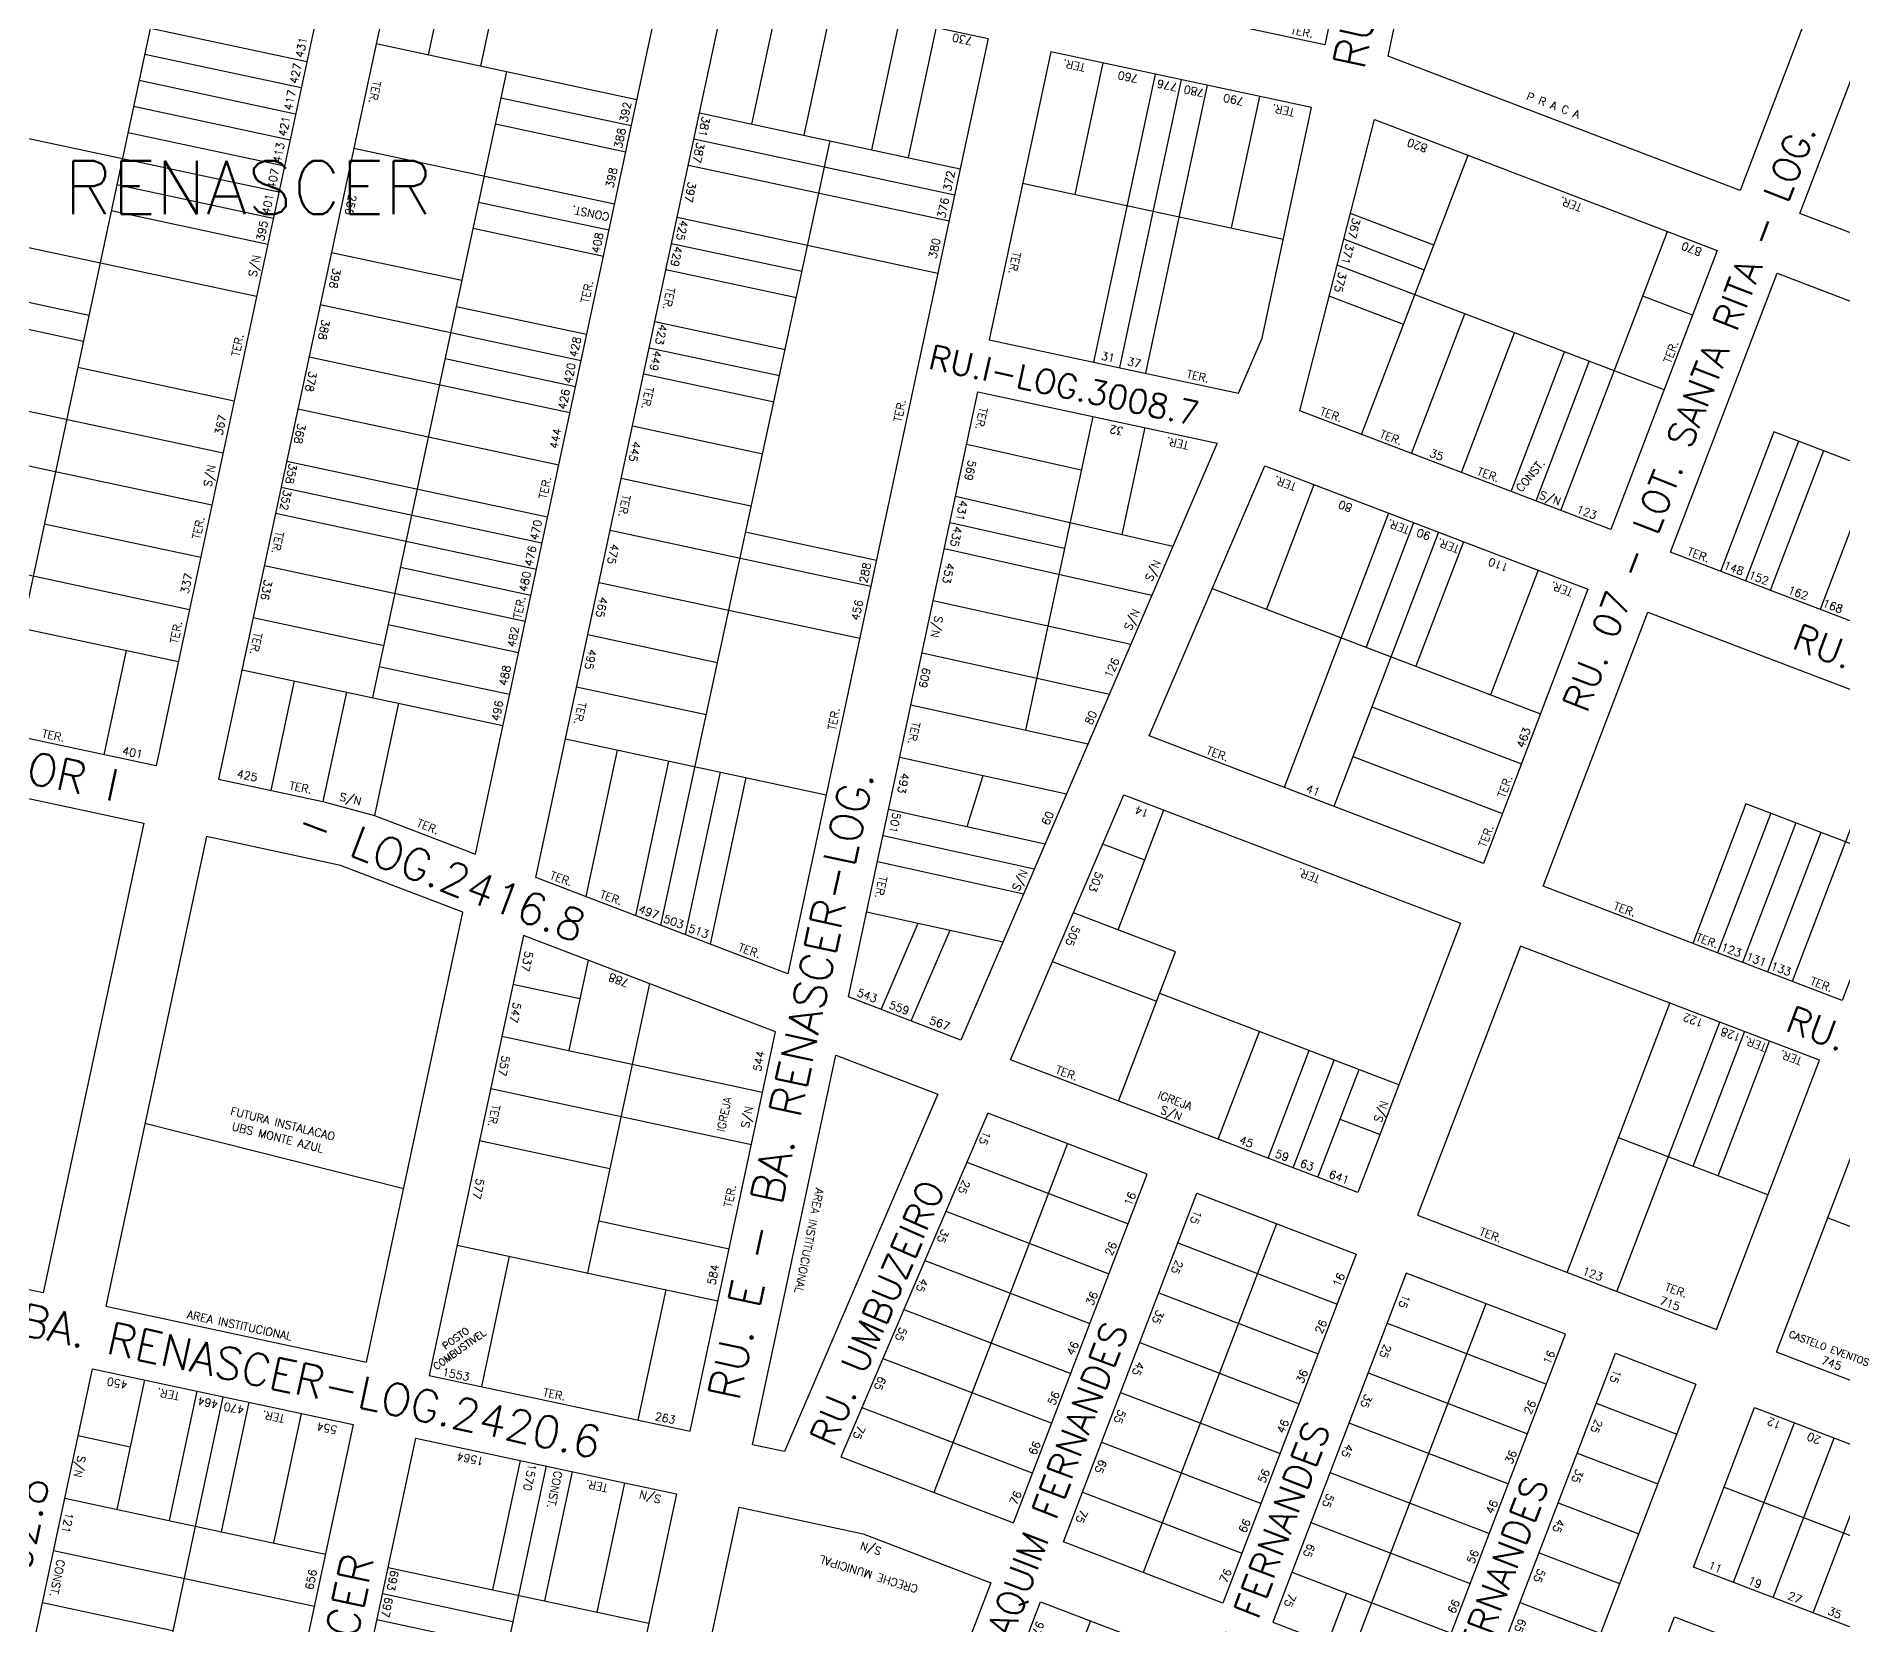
# Model space of a CAD drawing. Extents: x 714896 to 749292, y 8417558 to 8447149.
# Drawn here: x 742529.4 to 742868.1, y 8425445.3 to 8425743.1 of the extents above; entities that cross this region are included whole.
import ezdxf

# ---------------------------------------------------------------- set-up
doc = ezdxf.new("R2010")
doc.units = 0
doc.header["$MEASUREMENT"] = 0
for name, color, linetype in [('LOTE', 7, 'CONTINUOUS'), ('NUM-PORTA', 7, 'CONTINUOUS'), ('QUADRA', 6, 'CONTINUOUS'), ('TEXTO', 7, 'CONTINUOUS'), ('TEXTODERUA', 3, 'CONTINUOUS')]:
    doc.layers.add(name, color=color, linetype=linetype)
doc.styles.add('ROMANS', font='ROMANS.SHX', dxfattribs={"height": 1.5})

msp = doc.modelspace()

# ---------------------------------------------------------------- linework, layer by layer
at = {"layer": 'LOTE', "color": 7, "linetype": 'CONTINUOUS'}
for p, q in [((742557.31, 8425774.92), (742522.55, 8425612.6)), ((742608.16, 8425764.03), (742602.92, 8425739.58)), ((742617.93, 8425761.94), (742612.7, 8425737.49)), ((742550.82, 8425744.61), (742580.15, 8425738.32)), ((742593.14, 8425741.68), (742642.04, 8425731.21)), ((742549.77, 8425739.72), (742579.11, 8425733.43)), ((742729.41, 8425738.07), (742724.13, 8425713.43)), ((742548.72, 8425734.83), (742578.06, 8425728.55)), ((742617.59, 8425736.44), (742592.46, 8425619.1)), ((742739.19, 8425735.97), (742727.63, 8425682)), ((742744.08, 8425734.93), (742732.52, 8425680.95)), ((742616.54, 8425731.55), (742640.99, 8425726.32)), ((742748.96, 8425733.88), (742737.41, 8425679.9)), ((742758.74, 8425731.79), (742753.47, 8425707.14)), ((742547.68, 8425729.94), (742577.01, 8425723.66)), ((742653.77, 8425728.7), (742702.66, 8425718.23)), ((742516.25, 8425726.44), (742574.92, 8425713.88)), ((742546.63, 8425725.05), (742575.97, 8425718.77)), ((742615.5, 8425726.67), (742639.94, 8425721.43)), ((742588.96, 8425722.12), (742637.85, 8425711.65)), ((742678.22, 8425723.46), (742646.44, 8425576.49)), ((742652.72, 8425723.81), (742701.61, 8425713.34)), ((742651.68, 8425718.92), (742700.57, 8425708.45)), ((742544.54, 8425715.27), (742573.87, 8425708.99)), ((742714.35, 8425715.52), (742763.24, 8425705.05)), ((742612.35, 8425712), (742636.8, 8425706.76)), ((742543.49, 8425710.38), (742572.82, 8425704.1)), ((742649.58, 8425709.14), (742698.47, 8425698.67)), ((742512.06, 8425706.88), (742570.73, 8425694.32)), ((742611.31, 8425707.11), (742635.75, 8425701.87)), ((742648.53, 8425704.25), (742672.98, 8425699.02)), ((742584.77, 8425702.56), (742609.21, 8425697.33)), ((742509.97, 8425697.11), (742539.3, 8425690.82)), ((742647.49, 8425699.36), (742671.93, 8425694.13)), ((742508.92, 8425692.22), (742538.26, 8425685.94)), ((742582.67, 8425692.79), (742631.57, 8425682.32)), ((742608.17, 8425692.44), (742632.61, 8425687.21)), ((742645.39, 8425689.58), (742669.84, 8425684.35)), ((742644.35, 8425684.69), (742668.79, 8425679.46)), ((742537.21, 8425681.05), (742566.54, 8425674.76)), ((742580.58, 8425683.01), (742629.47, 8425672.54)), ((742606.07, 8425682.66), (742630.52, 8425677.43)), ((742505.78, 8425677.55), (742564.45, 8425664.99)), ((742643.3, 8425679.81), (742667.75, 8425674.57)), ((742578.49, 8425673.23), (742627.38, 8425662.76)), ((742641.21, 8425670.03), (742665.65, 8425664.79)), ((742727.49, 8425671.8), (742714.9, 8425613)), ((742503.69, 8425667.77), (742562.36, 8425655.21)), ((742703.88, 8425666.63), (742725.35, 8425661.8)), ((742737.27, 8425669.71), (742732.98, 8425649.7)), ((742576.39, 8425663.45), (742625.28, 8425652.98)), ((742639.11, 8425660.25), (742663.42, 8425655.04)), ((742575.35, 8425658.56), (742624.24, 8425648.09)), ((742701.79, 8425656.85), (742742.54, 8425647.51)), ((742574.3, 8425653.67), (742623.19, 8425643.2)), ((742530.93, 8425651.71), (742560.26, 8425645.43)), ((742637.02, 8425650.47), (742685.91, 8425640)), ((742662.65, 8425650.1), (742686.96, 8425644.89)), ((742700.74, 8425651.96), (742722.21, 8425647.13)), ((742499.5, 8425648.21), (742558.17, 8425635.65)), ((742699.7, 8425647.07), (742738.59, 8425638.32)), ((742572.21, 8425643.89), (742621.1, 8425633.43)), ((742597.7, 8425643.55), (742622.14, 8425638.32)), ((742634.93, 8425640.69), (742683.82, 8425630.22)), ((742570.11, 8425634.12), (742594.56, 8425628.88)), ((742595.4, 8425632.79), (742619.84, 8425627.56)), ((742526.74, 8425632.15), (742556.07, 8425625.87)), ((742632.83, 8425630.91), (742657.08, 8425625.72)), ((742546.3, 8425627.97), (742542.11, 8425608.41)), ((742568.02, 8425624.34), (742616.91, 8425613.87)), ((742593.72, 8425624.97), (742618.17, 8425619.74)), ((742577.8, 8425622.24), (742573.4, 8425601.71)), ((742587.57, 8425620.15), (742583.18, 8425599.62)), ((742630.74, 8425621.14), (742654.99, 8425615.94)), ((742597.35, 8425618.06), (742592.84, 8425597)), ((742628.64, 8425611.36), (742677.54, 8425600.89)), ((742638.31, 8425609.29), (742632.43, 8425581.85)), ((742647.97, 8425607.22), (742641.77, 8425578.28)), ((742657.63, 8425605.15), (742651.11, 8425574.7)), ((742662.46, 8425604.12), (742655.78, 8425572.92)), ((742549.74, 8425491.22), (742544.55, 8425466.97)), ((742564.41, 8425488.08), (742538.24, 8425365.85)), ((742559.52, 8425489.13), (742554.33, 8425464.88)), ((742569.3, 8425487.03), (742564.1, 8425462.78)), ((742579.08, 8425484.94), (742573.88, 8425460.69)), ((742537.28, 8425480.8), (742547.06, 8425478.7)), ((742625.03, 8425475.1), (742607.24, 8425391.98)), ((742620.14, 8425476.14), (742614.95, 8425451.89)), ((742629.92, 8425474.05), (742624.73, 8425449.8)), ((742639.7, 8425471.96), (742634.51, 8425447.71)), ((742534.77, 8425469.06), (742583.66, 8425458.59)), ((742532.68, 8425459.28), (742581.57, 8425448.82)), ((742595.4, 8425456.08), (742644.29, 8425445.61)), ((742594.35, 8425451.19), (742618.79, 8425445.96)), ((742530.58, 8425449.51), (742555.03, 8425444.27)), ((742593.3, 8425446.3), (742642.19, 8425435.83)), ((742727.06, 8425446.07), (742723.49, 8425436.73))]:
    msp.add_line(p, q, dxfattribs=at)
at = {"layer": 'LOTE', "color": 7}
for p, q in [((742632.9, 8425569.89), (742629.27, 8425552.94)), ((742618.8, 8425565.4), (742631.36, 8425562.71)), ((742644.39, 8425565.5), (742632.78, 8425511.28)), ((742616.71, 8425555.63), (742665.6, 8425545.16)), ((742614.62, 8425545.85), (742663.51, 8425535.38)), ((742612.52, 8425536.07), (742636.97, 8425530.83)), ((742722.74, 8425535.52), (742697.73, 8425470.14, 0)), ((742703.86, 8425532.03), (742734.11, 8425520.46)), ((742634.87, 8425521.06), (742659.32, 8425515.82)), ((742699.93, 8425522.83), (742730.54, 8425511.12)), ((742761.97, 8425520.51), (742736.96, 8425455.13, 0)), ((742608.34, 8425516.51), (742657.23, 8425506.04)), ((742618.11, 8425514.42), (742612.88, 8425489.97)), ((742743.45, 8425516.89), (742773.34, 8425505.45)), ((742695.99, 8425513.63), (742726.97, 8425501.78)), ((742647.45, 8425508.14), (742642.21, 8425483.69)), ((742739.88, 8425507.55), (742769.77, 8425496.11)), ((742692.05, 8425504.43), (742723.39, 8425492.44)), ((742801.2, 8425505.5), (742776.18, 8425440.12, 0)), ((742782.68, 8425501.88), (742812.57, 8425490.44)), ((742736.31, 8425498.21), (742766.19, 8425486.77)), ((742688.12, 8425495.23), (742719.82, 8425483.1)), ((742779.11, 8425492.54), (742808.99, 8425481.1)), ((742732.73, 8425488.87), (742762.62, 8425477.43)), ((742684.18, 8425486.03), (742716.25, 8425473.76)), ((742821.9, 8425486.86, 536.63), (742836.98, 8425481.09, 536.63)), ((742775.53, 8425483.2), (742805.42, 8425471.76)), ((742729.16, 8425479.53), (742759.05, 8425468.09)), ((742818.33, 8425477.52, 536.63), (742833.42, 8425471.75, 536.63)), ((742771.96, 8425473.86), (742801.85, 8425462.42)), ((742725.59, 8425470.19), (742755.47, 8425458.75)), ((742814.76, 8425468.18, 536.63), (742829.85, 8425462.41, 536.63)), ((742768.39, 8425464.52), (742798.27, 8425453.08)), ((742811.18, 8425458.84, 536.63), (742826.28, 8425453.07, 536.63)), ((742764.81, 8425455.18), (742794.7, 8425443.74)), ((742775.09, 8425451.25, 0), (742771.51, 8425441.91, 0)), ((742807.61, 8425449.5, 536.63), (742822.72, 8425443.72, 536.63))]:
    msp.add_line(p, q, dxfattribs=at)
at = {"layer": 'LOTE', "color": 7, "linetype": 'CONTINUOUS'}
for points in [[(742668.78, 8425751.05), (742663.55, 8425726.6)], [(742678.56, 8425748.96), (742673.33, 8425724.51)], [(742691.27, 8425746.23), (742686.04, 8425721.79)], [(742698.12, 8425744.77), (742692.88, 8425720.32)], [(742697.6, 8425637.29), (742734.65, 8425629.13)], [(742695.51, 8425627.51), (742730.63, 8425619.78)], [(742693.42, 8425617.74), (742726.61, 8425610.42)], [(742691.32, 8425607.96), (742722.6, 8425601.07)], [(742703.93, 8425594.94), (742706.97, 8425604.51)], [(742689.23, 8425598.18), (742718.58, 8425591.71)], [(742688.18, 8425593.29), (742716.57, 8425587.03)], [(742687.13, 8425588.4), (742714.56, 8425582.36)], [(742685.11, 8425578.94), (742710.68, 8425573.31)], [(742687.84, 8425560.65), (742694.78, 8425576.81)], [(742693.45, 8425558.5), (742700.74, 8425575.5)]]:
    msp.add_lwpolyline(points, dxfattribs=at)
at = {"layer": 'LOTE', "color": 7}
for points in [[(742777.91, 8425668.45), (742797.88, 8425720.77)], [(742791.44, 8425703.89), (742775.81, 8425709.85)], [(742789.67, 8425699.25), (742774.57, 8425705.01)], [(742815.28, 8425654.18), (742835.25, 8425706.5)], [(742834.61, 8425676.78), (742773.33, 8425700.17)], [(742785.77, 8425689.04), (742771.84, 8425694.35)], [(742839.96, 8425690.79), (742830.62, 8425694.36)], [(742787.25, 8425664.88), (742797.24, 8425691.04)], [(742796.6, 8425661.32), (742806.58, 8425687.47)], [(742883.83, 8425687.96), (742863.86, 8425635.64)], [(742805.94, 8425657.75), (742815.92, 8425683.91)], [(742810.61, 8425655.97), (742820.59, 8425682.13)], [(742855.16, 8425668.93), (742845.18, 8425642.77)], [(742859.83, 8425667.15), (742849.85, 8425640.99)], [(742901.87, 8425651.1), (742855.16, 8425668.93)], [(742864.5, 8425665.36), (742854.52, 8425639.21)], [(742768.96, 8425659.02), (742760.05, 8425635.68)], [(742782.97, 8425653.67), (742763.36, 8425602.29)], [(742792.32, 8425650.1), (742772.7, 8425598.72)], [(742787.65, 8425651.89), (742778.73, 8425628.54)], [(742796.99, 8425648.32), (742788.08, 8425624.98)], [(742811, 8425642.97), (742802.09, 8425619.63)], [(742749.9, 8425639.56), (742811.43, 8425616.05)], [(742779.84, 8425617.41), (742807.86, 8425606.71)], [(742878.27, 8425617.3), (742858.65, 8425565.91)], [(742776.27, 8425608.06), (742804.3, 8425597.36)], [(742849.95, 8425599.2), (742839.97, 8425573.04)], [(742877.98, 8425588.51), (742849.95, 8425599.2)], [(742732.25, 8425575.6), (742740.82, 8425598.05)], [(742854.63, 8425597.42), (742844.64, 8425571.26)], [(742859.3, 8425595.64), (742849.31, 8425569.48)], [(742863.97, 8425593.85), (742853.98, 8425567.7)], [(742737.24, 8425588.67), (742729.39, 8425591.67)], [(742743.04, 8425571.48), (742723.88, 8425578.8)], [(742739.48, 8425562.15), (742719.95, 8425569.6)], [(742732.35, 8425543.48), (742743.04, 8425571.48)], [(742784.9, 8425546.54), (742740.05, 8425563.66)], [(742816.43, 8425511.38), (742835.69, 8425561.83)], [(742825.78, 8425507.82), (742845.03, 8425558.27)], [(742751.04, 8425536.35), (742758.74, 8425556.53)], [(742840.08, 8425531.26), (742849.7, 8425556.48)], [(742760.38, 8425532.78), (742768.08, 8425552.96)], [(742844.75, 8425529.48), (742854.38, 8425554.7)], [(742765.05, 8425531), (742772.75, 8425551.18)], [(742769.72, 8425529.21), (742777.42, 8425549.39)], [(742598.32, 8425527.05), (742549.8, 8425539.27)], [(742781.33, 8425537.2), (742773.86, 8425540.05)], [(742854.09, 8425525.91), (742826.06, 8425536.61)], [(742865.3, 8425521.63), (742893.33, 8425510.93)]]:
    msp.add_lwpolyline(points, dxfattribs=at)
at = {"layer": 'LOTE', "color": 7, "elevation": -540.93}
for points in [[(742847.62, 8425453.29), (742859.05, 8425483.18)], [(742855.09, 8425450.44), (742866.52, 8425480.32)], [(742862.56, 8425447.58), (742874, 8425477.47)], [(742845.86, 8425471.1), (742943, 8425433.93)]]:
    msp.add_lwpolyline(points, dxfattribs=at)
at = {"layer": 'QUADRA', "color": 6}
for points in [[(742771.03, 8425741.43), (742722.14, 8425751.9), (742727.38, 8425776.34), (742752.54, 8425893.88), (742757.78, 8425918.32), (742806.67, 8425907.85), (742801.44, 8425883.41), (742776.27, 8425765.87), (742771.03, 8425741.43)], [(742551.89, 8425606.32), (742522.55, 8425612.6), (742493.22, 8425618.88), (742499.5, 8425648.21), (742522.53, 8425755.78), (742527.97, 8425781.2), (742557.31, 8425774.92), (742586.64, 8425768.64), (742581.2, 8425743.21), (742558.17, 8425635.65), (742551.89, 8425606.32)], [(742647.27, 8425755.66), (742598.38, 8425766.12), (742563.62, 8425603.8), (742583.18, 8425599.62), (742592.84, 8425597), (742611.75, 8425589.76), (742647.27, 8425755.66)], [(742670.35, 8425567.34), (742623.09, 8425585.42), (742628.64, 8425611.36), (742653.77, 8425728.7), (742659, 8425753.14), (742707.9, 8425742.67), (742702.66, 8425718.23), (742677.54, 8425600.89), (742670.35, 8425567.34)], [(742768.52, 8425729.69), (742719.63, 8425740.16), (742708.07, 8425686.18), (742754.85, 8425676.17), (742759.26, 8425686.45), (742768.52, 8425729.69)], [(742702.79, 8425554.93), (742681.69, 8425563), (742705.98, 8425676.41), (742750.83, 8425666.8), (742702.79, 8425554.93)], [(742472.07, 8425520.12), (742490.91, 8425608.12), (742549.58, 8425595.56), (742530.74, 8425507.56)], [(742609.42, 8425578.88), (742586.44, 8425587.67), (742561.32, 8425593.05), (742542.47, 8425505.05), (742591.37, 8425494.58), (742609.42, 8425578.88)], [(742651.99, 8425481.6), (742668.02, 8425556.45), (742620.76, 8425574.54), (742603.1, 8425492.07), (742651.99, 8425481.6)], [(742669.68, 8425477.81), (742663.73, 8425479.08), (742679.36, 8425552.11), (742698.44, 8425544.81), (742669.68, 8425477.81)], [(742562.68, 8425360.62), (742513.79, 8425371.08), (742539.96, 8425493.31), (742588.85, 8425482.84), (742562.68, 8425360.62)], [(742574.42, 8425358.1), (742578.6, 8425377.66), (742582.79, 8425397.22), (742589.07, 8425426.55), (742595.4, 8425456.08), (742600.59, 8425480.33), (742620.14, 8425476.14), (742639.7, 8425471.96), (742649.48, 8425469.86), (742646.42, 8425455.56), (742644.29, 8425445.61), (742640.1, 8425426.06), (742637.96, 8425416.08), (742632.21, 8425407.09), (742616.03, 8425390.1), (742599.53, 8425372.78), (742583.67, 8425356.12), (742574.42, 8425358.1)]]:
    msp.add_lwpolyline(points, close=True, dxfattribs=at)
at = {"layer": 'QUADRA'}
for points in [[(742848.87, 8425714.15), (742783.5, 8425739.1), (742782.86, 8425739.34), (742783.94, 8425744.4), (742793.45, 8425788.82), (742866.7, 8425760.86), (742848.87, 8425714.15)], [(742916.14, 8425688.47), (742860.08, 8425709.87), (742877.91, 8425756.58), (742933.97, 8425735.18), (742916.14, 8425688.47)], [(742824.62, 8425650.62), (742766.34, 8425672.86), (742780.32, 8425727.47), (742844.59, 8425702.94), (742824.62, 8425650.62)], [(742891.89, 8425624.94), (742835.83, 8425646.34), (742855.8, 8425698.66), (742911.86, 8425677.26), (742891.89, 8425624.94)], [(742800.73, 8425588.02), (742738.07, 8425611.94), (742759.74, 8425662.54), (742820.34, 8425639.41), (742800.73, 8425588.02)], [(742811.94, 8425583.74), (742831.56, 8425635.13), (742887.61, 8425613.73), (742868, 8425562.35), (742811.94, 8425583.74)], [(742777.19, 8425526.36), (742712.07, 8425551.22), (742733.35, 8425600.9), (742796.45, 8425576.81), (742777.19, 8425526.36)], [(742863.72, 8425551.13), (742807.66, 8425572.53), (742788.41, 8425522.08), (742844.46, 8425500.69), (742863.72, 8425551.13)], [(742874.93, 8425546.86), (742972.09, 8425509.77), (742952.83, 8425459.32), (742855.67, 8425496.41), (742874.93, 8425546.86)], [(742737.69, 8425529.8), (742707.8, 8425541.23), (742680.24, 8425476.82), (742712.67, 8425464.42), (742737.69, 8425529.8)], [(742751.9, 8425449.41), (742722.01, 8425460.85), (742747.03, 8425526.23), (742776.91, 8425514.79), (742751.9, 8425449.41)], [(742761.24, 8425445.84), (742791.13, 8425434.4), (742816.14, 8425499.78), (742786.25, 8425511.22), (742761.24, 8425445.84)], [(742684.43, 8425462.37), (742708.39, 8425453.21), (742679.8, 8425378.5), (742645.04, 8425391.8), (742661.21, 8425467.35), (742684.43, 8425462.37)], [(742719.02, 8425363.49), (742689.14, 8425374.92), (742717.72, 8425449.64), (742747.61, 8425438.2), (742719.02, 8425363.49)]]:
    msp.add_lwpolyline(points, close=True, dxfattribs=at)
for points, elevation in [([(742815.59, 8425425.04), (742800.47, 8425430.83), (742825.48, 8425496.21), (742840.55, 8425490.44)], 0), ([(742948.71, 8425448.88), (742937.28, 8425418.99), (742840.15, 8425456.15), (742851.58, 8425486.04)], -540.93), ([(742933.71, 8425409.65), (742922.27, 8425379.76), (742825.14, 8425416.93), (742836.57, 8425446.81)], -540.93)]:
    msp.add_lwpolyline(points, close=True, dxfattribs=dict(at, elevation=elevation))

# ---------------------------------------------------------------- texts
at = {"layer": 'NUM-PORTA', "style": 'ROMANS'}
for s, rotation, p in [('431', 78.4723, (742579.47, 8425738.94)), ('730', 168.4723, (742705.1, 8425742.85)), ('427', 78.4723, (742578.42, 8425734.05)), ('760', 168.4723, (742736.16, 8425735.78)), ('776', 168.4723, (742743.49, 8425734.21)), ('417', 78.4723, (742577.35, 8425729.04)), ('780', 168.4723, (742748.53, 8425733.13)), ('790', 168.4723, (742755.92, 8425731.54)), ('421', 78.4723, (742576.3, 8425724.15)), ('392', 78.4723, (742640.24, 8425726.8)), ('381', 258.4723, (742654.31, 8425728.17)), ('388', 78.4723, (742639.2, 8425721.91)), ('413', 78.4723, (742575.24, 8425719.21)), ('387', 258.4723, (742653.27, 8425723.28)), ('820', 159.8009, (742790.41, 8425722.64)), ('407', 78.4723, (742574.19, 8425714.31)), ('398', 78.4723, (742637.61, 8425714.52)), ('372', 78.4723, (742700.89, 8425713.91)), ('397', 258.4723, (742651.69, 8425715.89)), ('401', 78.4723, (742573.18, 8425709.58)), ('256', 258.4723, (742588.03, 8425713.48)), ('376', 78.4723, (742699.81, 8425708.85)), ('395', 78.4723, (742572.1, 8425704.55)), ('425', 258.4723, (742650.15, 8425708.71)), ('367', 255.868, (742776.26, 8425709.15)), ('408', 78.4723, (742635, 8425702.31)), ('380', 78.4723, (742698.18, 8425701.28)), ('371', 255.868, (742775.02, 8425704.3)), ('870', 159.8009, (742841.84, 8425703.23)), ('S/N', 78.4723, (742570.67, 8425697.86)), ('429', 258.4723, (742649.1, 8425703.82)), ('398', 258.4723, (742585.08, 8425699.72)), ('375', 255.868, (742773.66, 8425699)), ('388', 258.4723, (742583.02, 8425690.09)), ('423', 258.4723, (742646.23, 8425689.19)), ('428', 78.4723, (742630.82, 8425682.79)), ('449', 258.4723, (742645.18, 8425684.28)), ('31', 347.2881, (742728.95, 8425682.5)), ('378', 258.4723, (742580.59, 8425680.39)), ('420', 78.4723, (742629.77, 8425677.89)), ('37', 347.2881, (742733.84, 8425681.46)), ('426', 78.4723, (742628.72, 8425673)), ('367', 78.4723, (742564.31, 8425668.17)), ('368', 258.4723, (742578.49, 8425670.61)), ('32', 168.4723, (742733.36, 8425669.7)), ('444', 78.4723, (742627.14, 8425665.61)), ('445', 258.4723, (742641.27, 8425667.25)), ('569', 258.4723, (742704.18, 8425663.71)), ('35', 339.8009, (742790.49, 8425664.35)), ('S/N', 78.4723, (742562.25, 8425658.51)), ('358', 258.4723, (742576.88, 8425663.1)), ('352', 258.4723, (742575.82, 8425658.15)), ('S/N', 339.8009, (742811.08, 8425656.49)), ('431', 258.4723, (742702.58, 8425656.21)), ('80', 159.8009, (742776.31, 8425655.23)), ('123', 339.8009, (742818.04, 8425653.83)), ('470', 78.4723, (742623.48, 8425648.5)), ('435', 258.4723, (742701.53, 8425651.33)), ('90', 159.8009, (742790.97, 8425649.95)), ('476', 78.4723, (742622.43, 8425643.61)), ('475', 258.4723, (742637.22, 8425648.06)), ('288', 78.4723, (742685.17, 8425640.48)), ('453', 258.4723, (742700.06, 8425644.45)), ('S/N', 65.354, (742738.59, 8425640.75)), ('110', 159.8009, (742805.61, 8425644.04)), ('148', 339.8009, (742845.6, 8425643.31)), ('337', 78.4723, (742557.95, 8425638.45)), ('336', 258.4723, (742572.22, 8425641.33)), ('480', 78.4723, (742621.41, 8425638.83)), ('152', 339.8009, (742850.3, 8425641.52)), ('162', 339.8009, (742857.67, 8425638.7)), ('465', 258.4723, (742635.08, 8425638.08)), ('456', 78.4723, (742683.67, 8425633.48)), ('168', 339.8009, (742864.17, 8425636.22)), ('S/N', 258.4723, (742697.94, 8425634.55)), ('S/N', 65.354, (742734.65, 8425631.56)), ('482', 78.4723, (742619.19, 8425628.45)), ('495', 258.4723, (742632.99, 8425628.31)), ('126', 65.354, (742730.96, 8425622.62)), ('488', 78.4723, (742617.64, 8425621.22)), ('609', 258.4723, (742695.64, 8425624.83)), ('496', 78.4723, (742616.22, 8425614.62)), ('80', 65.354, (742727.29, 8425613.87)), ('463', 69.8009, (742808.33, 8425609.54)), ('401', 348.4723, (742545.46, 8425608.46)), ('425', 348.4723, (742566.95, 8425604.14)), ('493', 258.4723, (742691.63, 8425605.1)), ('41', 339.8009, (742767.34, 8425601.47)), ('S/N', 346.168, (742586.15, 8425599.88)), ('501', 258.4723, (742690.04, 8425597.67)), ('60', 65.354, (742719.2, 8425595.03)), ('14', 159.4389, (742738.18, 8425597.98)), ('S/N', 65.354, (742713.67, 8425582.71)), ('503', 247.3318, (742728.15, 8425586.64)), ('497', 340.3123, (742642.2, 8425578.84)), ('503', 340.3123, (742646.87, 8425577.06)), ('513', 340.3123, (742651.54, 8425575.27)), ('505', 247.3318, (742723.8, 8425576.48)), ('123', 339.8009, (742845.14, 8425571.77)), ('537', 258.4723, (742621.1, 8425571.7)), ('131', 339.8009, (742849.81, 8425569.99)), ('133', 339.8009, (742854.47, 8425568.21)), ('788', 159.7231, (742640.7, 8425566.16)), ('547', 258.4723, (742618.9, 8425562.1)), ('543', 339.5909, (742683.15, 8425563.24)), ('559', 339.5909, (742689.16, 8425560.94)), ('567', 339.5909, (742696.72, 8425558.05)), ('122', 159.8009, (742842.13, 8425558.69)), ('128', 159.8009, (742849.18, 8425556)), ('557', 258.4723, (742616.77, 8425552.14)), ('544', 78.4723, (742665.27, 8425548.95)), ('S/N', 78.4723, (742663, 8425538.33)), ('S/N', 339.8009, (742740.04, 8425541.24)), ('S/N', 69.8009, (742781.55, 8425539.33)), ('15', 246.0666, (742707.13, 8425538.04)), ('45', 339.8009, (742754.85, 8425535.59)), ('59', 339.8009, (742761.54, 8425533.04)), ('63', 339.8009, (742766.21, 8425531.25)), ('577', 258.4723, (742611.96, 8425529.08)), ('25', 246.0666, (742703.2, 8425528.84)), ('641', 339.8009, (742771.62, 8425529.19)), ('16', 66.0666, (742734.64, 8425523.69)), ('15', 246.0666, (742746.7, 8425523.17)), ('35', 246.0666, (742699.26, 8425519.64)), ('26', 66.0666, (742731.06, 8425514.35)), ('584', 78.4723, (742656.7, 8425508.91)), ('25', 246.0666, (742743.13, 8425513.83)), ('16', 66.0666, (742773.8, 8425508.52)), ('123', 339.8009, (742819.15, 8425511.05)), ('45', 246.0666, (742695.32, 8425510.44)), ('36', 66.0666, (742727.49, 8425505.01)), ('35', 246.0666, (742739.56, 8425504.49)), ('15', 246.0666, (742785.77, 8425507.41)), ('715', 339.8009, (742833.64, 8425505.51)), ('55', 246.0666, (742691.39, 8425501.24)), ('26', 66.0666, (742770.45, 8425499.75)), ('46', 66.0666, (742723.92, 8425495.67)), ('25', 246.0666, (742782.2, 8425498.07)), ('45', 246.0666, (742735.84, 8425494.78)), ('16', 66.0666, (742813.21, 8425493.98)), ('450', 168.4723, (742546.64, 8425490.96)), ('1553', 348.4723, (742605.44, 8425492.05)), ('65', 246.0666, (742687.45, 8425492.04)), ('36', 66.0666, (742766.88, 8425490.41)), ('15', 246.0666, (742825.36, 8425493.35, -536.63)), ('464', 168.4723, (742563.64, 8425487.32)), ('56', 66.0666, (742720.34, 8425486.33)), ('35', 246.0666, (742778.62, 8425488.73)), ('26', 66.0666, (742809.64, 8425484.64)), ('470', 168.4723, (742568.53, 8425486.27)), ('263', 348.4723, (742645.31, 8425483.73)), ('55', 246.0666, (742732.41, 8425485.81)), ('46', 66.0666, (742763.3, 8425481.07)), ('25', 246.0666, (742821.79, 8425484.01, 0)), ('12', 157.357, (742856.7, 8425483.31, 540.93)), ('554', 168.4723, (742585.96, 8425482.54)), ('75', 246.0666, (742683.51, 8425482.84)), ('20', 157.357, (742864.17, 8425480.45, 540.93)), ('S/N', 258.4723, (742537.25, 8425477.14)), ('1564', 168.4723, (742613.48, 8425476.65)), ('66', 66.0666, (742716.77, 8425476.99)), ('45', 246.0666, (742775.05, 8425479.39)), ('36', 66.0666, (742806.06, 8425475.3)), ('1570', 258.4723, (742621.73, 8425475.65)), ('65', 246.0666, (742728.83, 8425476.47)), ('56', 66.0666, (742759.73, 8425471.74)), ('35', 246.0666, (742818.21, 8425474.67, 0)), ('S/N', 165.2461, (742646.71, 8425469.5)), ('76', 66.0666, (742713.19, 8425467.65)), ('75', 246.0666, (742725.26, 8425467.13)), ('55', 246.0666, (742771.48, 8425470.05)), ('46', 66.0666, (742802.49, 8425465.96)), ('121', 258.4723, (742534.97, 8425466.48)), ('66', 66.0666, (742756.15, 8425462.4)), ('45', 246.0666, (742814.64, 8425465.33, 0)), ('65', 246.0666, (742767.9, 8425460.71)), ('56', 66.0666, (742798.92, 8425456.62)), ('11', 337.357, (742842.71, 8425455.95, 0)), ('656', 78.4723, (742581.3, 8425451.78)), ('693', 258.4723, (742595.91, 8425455.67)), ('76', 66.0666, (742752.58, 8425453.06)), ('55', 246.0666, (742811.06, 8425455.99, 0)), ('19', 337.357, (742850.18, 8425453.09, 0)), ('697', 258.4723, (742594.83, 8425450.63)), ('75', 246.0666, (742764.33, 8425451.37)), ('66', 66.0666, (742795.34, 8425447.28)), ('27', 337.357, (742857.65, 8425450.23, 0)), ('35', 337.357, (742865.13, 8425447.38, 0)), ('97', 246.0666, (742717.08, 8425446.14)), ('65', 246.0666, (742807.49, 8425446.65, 0))]:
    msp.add_text(s, height=1.5, rotation=rotation, dxfattribs=at).set_placement(p)
at = {"layer": 'NUM-PORTA', "color": 7, "style": 'ROMANS'}
for s, height, rotation, p in [('745', 1.5, 339.6566, (742863.95, 8425494.35, -272.47)), ('S/N', 1.446, 162.6177, (742688.01, 8425459.74, -272.47))]:
    msp.add_text(s, height=height, rotation=rotation, dxfattribs=at).set_placement(p)
at = {"layer": 'TEXTO', "style": 'ROMANS'}
for s, height, rotation, p in [('TER.', 1.5, 348.4723, (742764.51, 8425743.59)), ('TER.', 1.5, 168.4723, (742726.21, 8425737.91)), ('TER.', 1.5, 258.4723, (742592.59, 8425734.8)), ('P R A C A', 1.5, 339.8009, (742808.66, 8425731.23)), ('TER.', 1.5, 168.4723, (742765.43, 8425729.51)), ('CONST.', 1.5, 168.4723, (742637, 8425709.89)), ('TER.', 1.5, 159.8009, (742819.35, 8425711.59)), ('TER.', 1.5, 258.4723, (742712.55, 8425702.79)), ('TER.', 1.5, 78.4723, (742633, 8425692.95)), ('TER.', 1.5, 258.4723, (742647.72, 8425696.11)), ('TER.', 1.5, 78.4723, (742567.47, 8425682.92)), ('TER.', 1.5, 69.8009, (742835.87, 8425681.65)), ('TER.', 1.5, 347.2881, (742745, 8425679.07)), ('TER.', 1.5, 258.4723, (742643.72, 8425677.47)), ('TER.', 1.5, 78.4723, (742691.63, 8425670.68)), ('TER.', 1.5, 258.4723, (742706.31, 8425673.62)), ('TER.', 1.5, 339.8009, (742769.95, 8425672.19)), ('TER.', 1.5, 168.4723, (742745.59, 8425667.08)), ('TER.', 1.5, 339.8009, (742781.17, 8425667.9)), ('CONST.', 1.5, 50.718, (742807.87, 8425657.5)), ('TER.', 1.5, 78.4723, (742625.13, 8425656.22)), ('TER.', 1.5, 159.8009, (742765.8, 8425659.24)), ('TER.', 1.5, 339.8009, (742799.42, 8425660.94)), ('TER.', 1.5, 258.4723, (742639.39, 8425657.24)), ('TER.', 1.5, 78.4723, (742560.14, 8425648.69)), ('TER.', 1.5, 258.4723, (742574.39, 8425650.38)), ('TER.', 1.5, 159.8009, (742787.03, 8425651.14)), ('TER.', 1.5, 159.8009, (742796.37, 8425647.57)), ('TER.', 1.5, 339.8009, (742838.84, 8425645.89)), ('TER.', 1.5, 159.8009, (742817.65, 8425639.45)), ('TER.', 1.5, 78.4723, (742620.33, 8425633.79)), ('TER.', 1.5, 78.4723, (742555.96, 8425629.14)), ('TER.', 1.5, 258.4723, (742570.33, 8425631.44)), ('TER.', 1.5, 258.4723, (742631.07, 8425618.37)), ('TER.', 1.5, 78.4723, (742679.26, 8425612.89)), ('TER.', 1.5, 348.4723, (742530.42, 8425611.68)), ('TER.', 1.5, 258.4723, (742693.68, 8425614.68)), ('TER.', 1.5, 339.8009, (742748.66, 8425608.6)), ('TER.', 1.5, 348.4723, (742576.78, 8425601.94)), ('TER.', 1.5, 69.8009, (742804.76, 8425600.2)), ('TER.', 1.5, 338.0147, (742600.62, 8425595.03)), ('TER.', 1.5, 69.8009, (742801.22, 8425590.91)), ('TER.', 1.5, 340.3123, (742625.61, 8425585.19)), ('TER.', 1.5, 258.4723, (742687.49, 8425585.77)), ('TER.', 1.5, 159.4389, (742770.26, 8425585.73)), ('TER.', 1.5, 340.3123, (742634.95, 8425581.62)), ('TER.', 1.5, 339.8009, (742825, 8425579.46)), ('TER.', 1.5, 340.3123, (742660.9, 8425571.69)), ('TER.', 1.5, 339.8009, (742840.44, 8425573.57)), ('TER.', 1.5, 339.8009, (742861.87, 8425565.38)), ('TER.', 1.5, 159.8009, (742853.91, 8425554.19)), ('TER.', 1.5, 159.8009, (742860.61, 8425551.63)), ('TER.', 1.5, 339.8009, (742720.38, 8425548.75)), ('IGREJA', 1.5, 339.8009, (742739.55, 8425544.02)), ('FUTURA INSTALACAO', 1.5, 345.9318, (742565.7, 8425540.97)), ('TER.', 1.5, 258.4723, (742614.92, 8425542.94)), ('IGREJA', 1.5, 78.4723, (742658.48, 8425537.59)), ('UBS MONTE AZUL', 1.5, 345.9318, (742565.97, 8425538.09)), ('TER.', 1.5, 78.4723, (742659.82, 8425523.49)), ('AREA INSTITUCIONAL', 1.5, 258.4723, (742675.59, 8425527.29)), ('TER.', 1.5, 339.8009, (742799.86, 8425518.41)), ('TER.', 1.5, 339.8009, (742834.62, 8425508.06)), ('AREA INSTITUCIONAL', 1.5, 347.9235, (742557.61, 8425502.8)), ('POSTO', 1.3, 35.5567, (742606.17, 8425496.87)), ('COMBUSTIVEL', 1.3, 35.5567, (742604.45, 8425493.02)), ('TER.', 1.5, 168.4723, (742556.39, 8425488.87)), ('TER.', 1.5, 348.4723, (742624.36, 8425488.21)), ('TER.', 1.5, 168.4723, (742576.1, 8425484.65)), ('CONST.', 1.5, 258.4723, (742626.58, 8425474.29)), ('TER.', 1.5, 168.4723, (742636.72, 8425471.67)), ('CONST.', 1.5, 258.4723, (742533.35, 8425457.67)), ('CRECHE MUNICIPAL', 1.5, 162.7133, (742694.86, 8425452.68))]:
    msp.add_text(s, height=height, rotation=rotation, dxfattribs=at).set_placement(p)
at = {"layer": 'TEXTO', "color": 7, "style": 'ROMANS'}
msp.add_text('CASTELO EVENTOS', height=1.3, rotation=339.6566, dxfattribs=at).set_placement((742857.87, 8425499.3, -272.47))
at = {"layer": 'TEXTODERUA', "style": 'ROMANS'}
for s, height, rotation, p in [('RU. F - BA. RENASCER-LOG.3006.0', 6, 77.8456, (742778.34, 8425736.57)), ('RU. 07 - LOT. SANTA RITA - LOG.', 5, 68.5131, (742820.11, 8425616.03)), ('RU.I-LOG.3008.7', 4.5, 347.8456, (742696.48, 8425680.85)), ('RU. 04    - LOT. SANTA RITA', 5, 339.2979, (742858.29, 8425628.4)), ('RU. N MEMEI - BEIJA FLOR I', 6, 348.0177, (742428.66, 8425624.13)), ('RU. E - BA. RENASCER-LOG.', 6, 77.8456, (742661.19, 8425487.06)), ('- LOG.2416.8', 6, 338.9633, (742577.65, 8425593.56)), ('RU. 05 - LOT. SANTA RITA - LOG.', 5, 339.2979, (742857.06, 8425556.79)), ('RU. UMBUZEIRO', 5, 66.7105, (742678.88, 8425478.42)), ('RU.M MONTEIRO LOBATO-BA. RENASCER-LOG.2420.6  ', 6, 347.8456, (742424.15, 8425521.72)), ('RU. PEROBA-BA.JOAQUIM FERNANDES', 5, 69.2979, (742689.25, 8425381.73)), ('RU. CEDRO-BA.JOAQUIM FERNANDES', 5, 69.2979, (742728.48, 8425366.72)), ('RU. C - BA. RENASCER-LOG.3002.8', 6, 77.8456, (742500.5, 8425326.59)), ('RU. AROEIRA-BA.JOAQUIM FERNANDES', 5, 69.2979, (742767.71, 8425351.72)), ('RU. D - BA. RENASCER', 6, 77.8456, (742572.52, 8425363.83))]:
    msp.add_text(s, height=height, rotation=rotation, dxfattribs=at).set_placement(p)
msp.add_text('LOTEAMENTO RENASCER', height=10, dxfattribs=at).set_placement((742444.23, 8425709.7))

doc.saveas('drawing.dxf')
